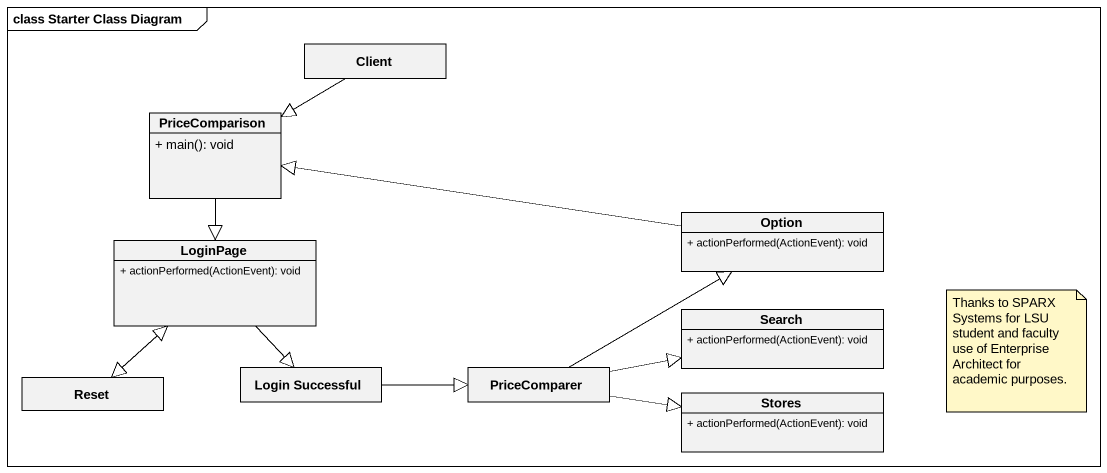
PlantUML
@startuml
mainframe class Starter Class Diagram
hide circle
hide empty members
skinparam classAttributeIconSize 0
class Client
class PriceComparison {
  + main(): void
}
class Option {
  + actionPerformed(ActionEvent): void
}
class LoginPage {
  + actionPerformed(ActionEvent): void
}
class Search {
  + actionPerformed(ActionEvent): void
}
class Reset
class "Login Successful" as Login_Successful
class PriceComparer
class Stores {
  + actionPerformed(ActionEvent): void
}
Client -left-|> PriceComparison
PriceComparison --|> LoginPage
Option -left-|> PriceComparison
LoginPage --|> Reset
LoginPage --|> Login_Successful
Reset -up-|> LoginPage
Login_Successful -right-|> PriceComparer
PriceComparer -right-|> Option
PriceComparer -right-|> Search
PriceComparer -right-|> Stores
note as N1
  Thanks to SPARX Systems for LSU student and faculty use of Enterprise Architect for
  academic purposes.
end note
@enduml
